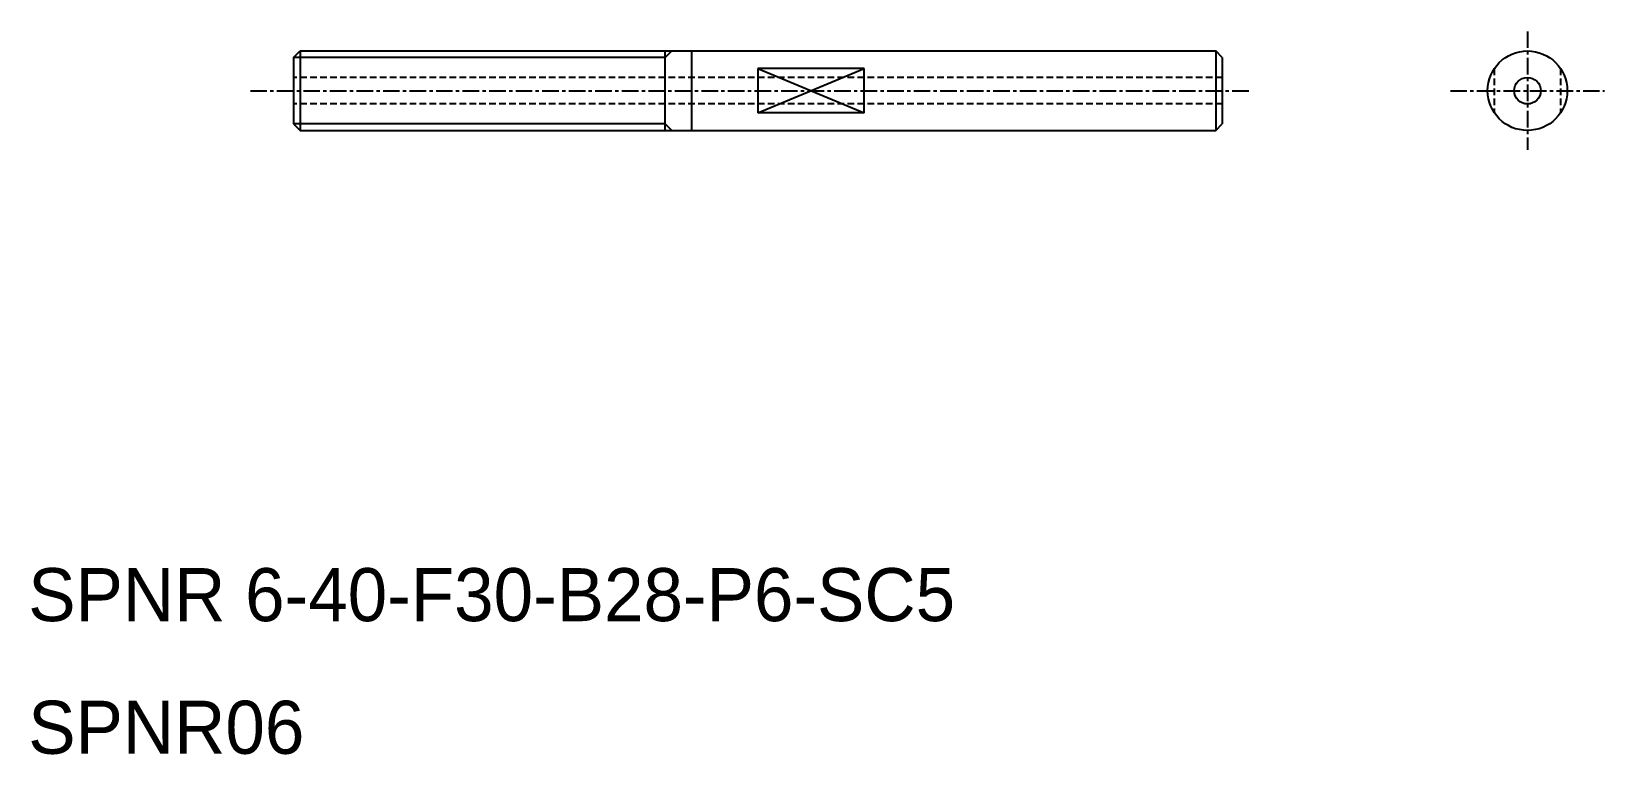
# Model space of a CAD drawing. Extents: x 10 to 129, y 10 to 64.
import ezdxf

# ---------------------------------------------------------------- set-up
doc = ezdxf.new("R2010")
doc.units = 0
doc.linetypes.add('CENTER', pattern=[2, 1.25, -0.25, 0.25, -0.25])
doc.linetypes.add('DASHED', pattern=[0.75, 0.5, -0.25])
doc.layers.get('0').update_dxf_attribs({"linetype": 'CONTINUOUS'})
doc.layers.add('CENTER', color=1, linetype='CENTER')

msp = doc.modelspace()

# ---------------------------------------------------------------- linework, layer by layer
at = {"color": 7, "linetype": 'CONTINUOUS'}
for p, q in [((30, 62.5), (30.5, 63)), ((30.5, 63), (99.5, 63)), ((30.5, 63), (30.5, 57)), ((58, 57), (58, 63)), ((60, 63), (60, 57)), ((65.25, 63), (65.25, 63)), ((70, 63), (70, 63)), ((99.5, 63), (99.5, 57)), ((100, 62.5), (99.5, 63)), ((30, 62.5), (30, 57.5)), ((73, 61.66), (65, 61.66)), ((65, 61.66), (65, 58.34)), ((73, 58.34), (73, 61.66)), ((100, 62.5), (100, 57.5)), ((73, 58.34), (65, 58.34)), ((30, 57.5), (30.5, 57)), ((30.5, 57), (99.5, 57)), ((99.5, 57), (100, 57.5))]:
    msp.add_line(p, q, dxfattribs=at)
at = {"color": 3, "linetype": 'CONTINUOUS'}
for p, q in [((58, 62.5), (58.5, 63)), ((58, 62.5), (30, 62.5)), ((65, 61.66), (73, 58.34)), ((65, 58.34), (73, 61.66)), ((58, 57.5), (30, 57.5)), ((58, 57.5), (58.5, 57))]:
    msp.add_line(p, q, dxfattribs=at)
at = {"color": 3, "linetype": 'DASHED'}
for p, q in [((120.5, 61.66), (120.5, 58.34)), ((125.5, 61.66), (125.5, 58.34)), ((100, 61), (30, 61)), ((100, 59), (30, 59))]:
    msp.add_line(p, q, dxfattribs=at)
at = {"color": 7, "linetype": 'CONTINUOUS'}
for radius in [3, 1]:
    msp.add_circle((123, 60), radius, dxfattribs=at)
at = {"layer": 'CENTER', "color": 1, "linetype": 'CENTER'}
for p, q in [((123, 64.47), (123, 55.53)), ((26.74, 60), (102.22, 60)), ((117.19, 60), (128.81, 60))]:
    msp.add_line(p, q, dxfattribs=at)

# ---------------------------------------------------------------- texts
at = {"color": 7, "linetype": 'CONTINUOUS'}
for s, p in [('SPNR 6-40-F30-B28-P6-SC5', (10, 20)), ('SPNR06 ', (10, 10))]:
    msp.add_text(s, height=4, dxfattribs=at).set_placement(p)

doc.saveas('drawing.dxf')
